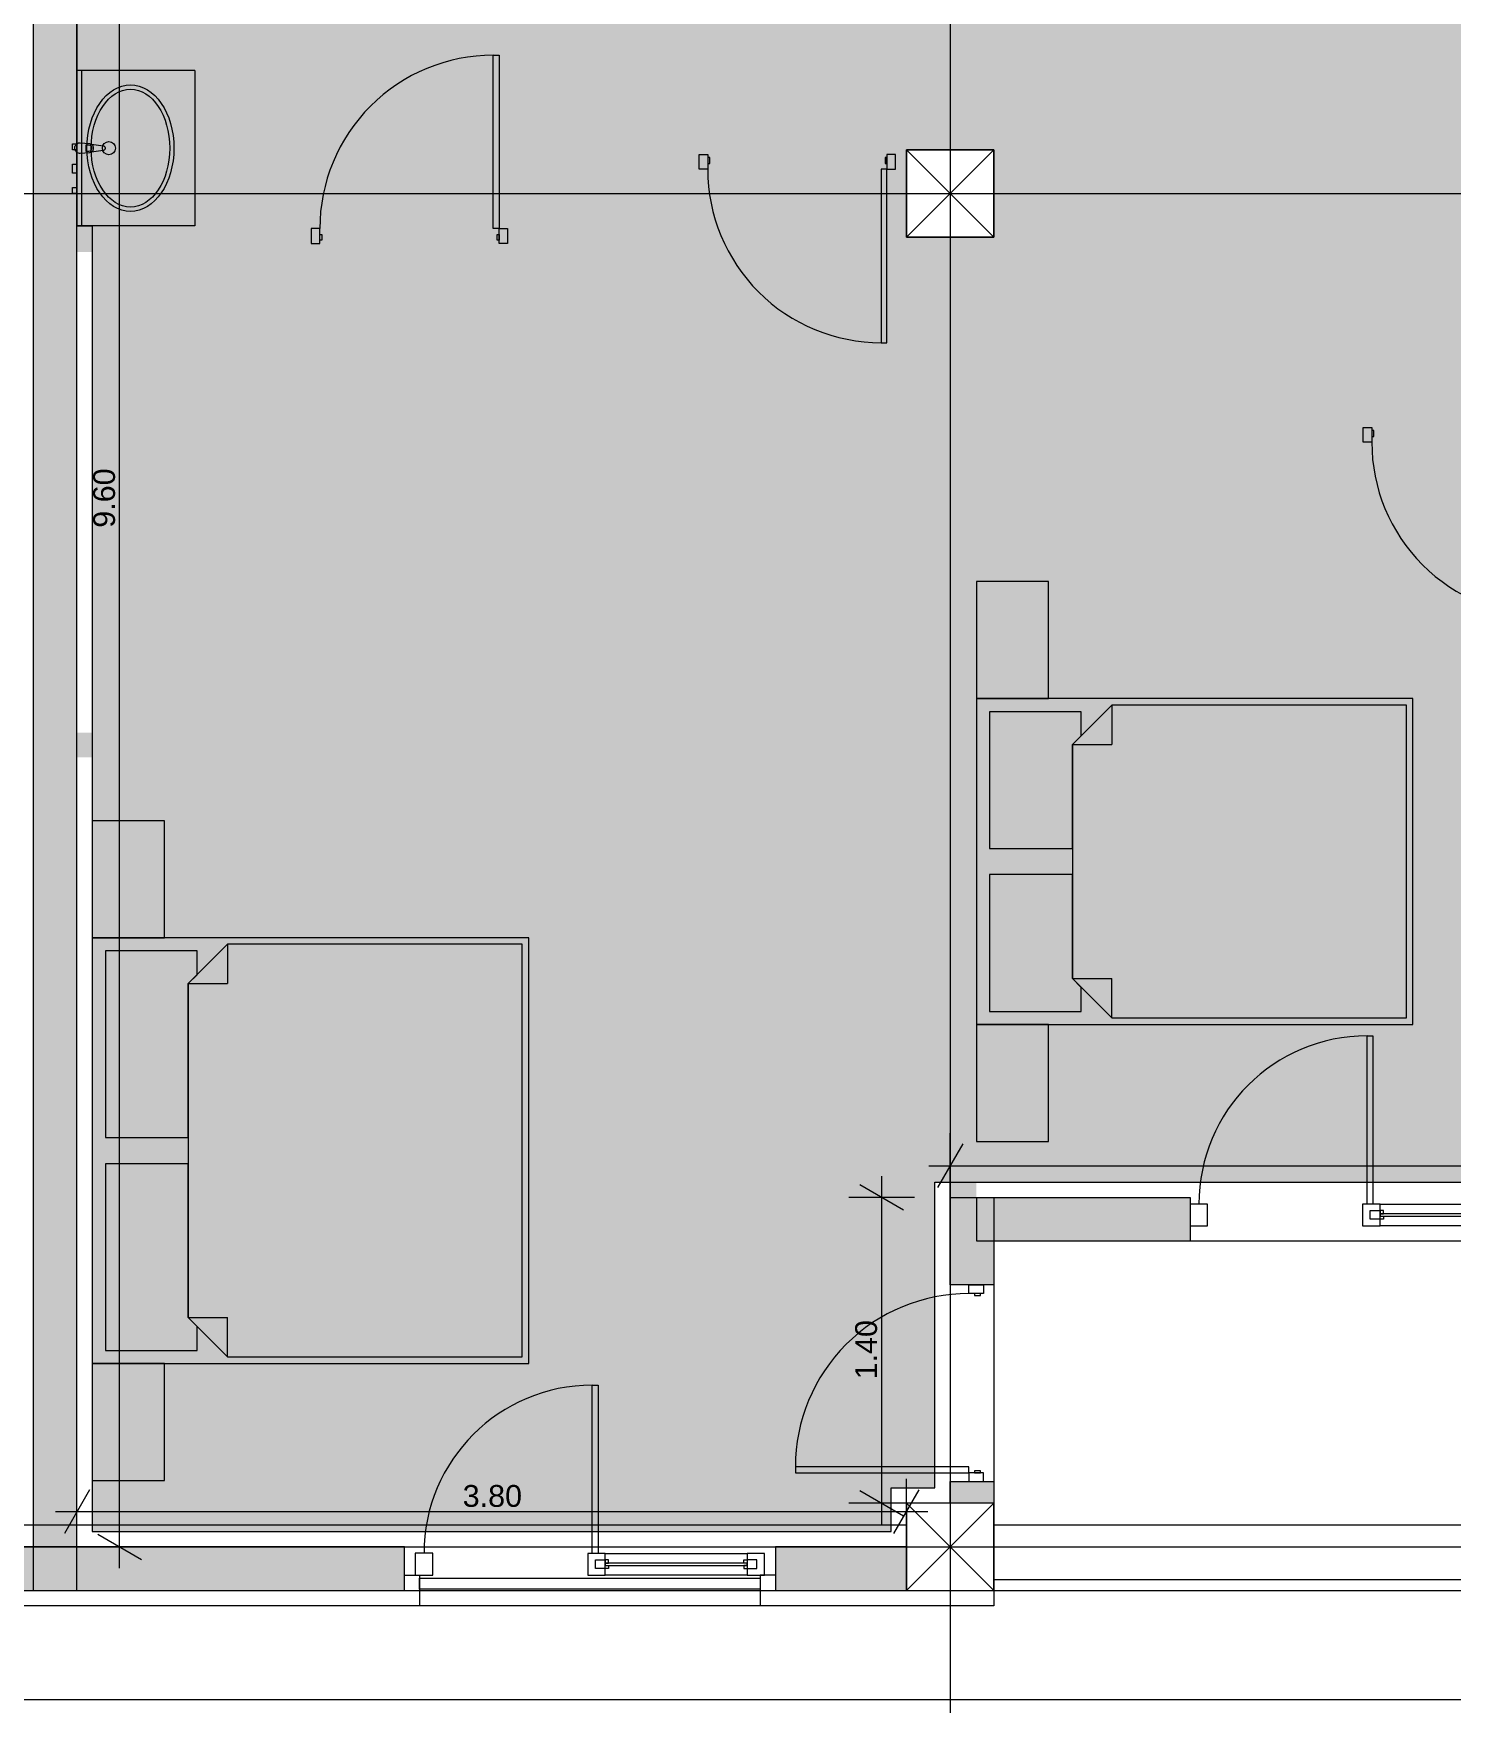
# Model space of a CAD drawing. Header units: millimetres. Extents: x 475616349 to 476941521, y 4620115302 to 4621446928.
# Drawn here: x 476528108 to 476534604, y 4620382345 to 4620389997 of the extents above; entities that cross this region are included whole.
import ezdxf

# ---------------------------------------------------------------- set-up
doc = ezdxf.new("R2010")
doc.units = ezdxf.units.MM
doc.header["$MEASUREMENT"] = 0
doc.set_wipeout_variables(frame=1)
doc.linetypes.add('Wipeout_Contour', pattern=[1000, 0, -1000])
for name, color, linetype, lineweight in [('2D Drafting - General_Pen_No__1_Pen_No__7', 7, 'Continuous', 0), ('2D Drafting - General_Pen_No__250_Pen_No__7_Pen_No__250', 7, 'Continuous', 0), ('2D Drafting - General_Pen_No__250_Pen_No__7_Pen_No__7', 7, 'Continuous', 0), ('2D Drafting - General_Pen_No__7_Pen_No__250', 7, 'Continuous', 0), ('2D Drafting - General_Pen_No__7_Pen_No__7_Pen_No__7', 7, 'Continuous', 0), ('Doors_Pen_No__7_Pen_No__7_Pen_No__7', 7, 'Continuous', 0), ('G-Anno-Nplt_Pen_No__151', 151, 'Continuous', 0), ('G-Anno-Nplt_Pen_No__4', 7, 'Continuous', 0), ('kar-panjara_Pen_No__7_Pen_No__7_Pen_No__7', 7, 'Continuous', 0), ('New_2D Drafting - General_Pen_No__250_Pen_No__7_Pen_No__7', 7, 'Continuous', 0), ('New_Doors_Pen_No__7_Pen_No__7_Pen_No__250', 7, 'Continuous', 0), ('New_Interior - Furniture _Pen_No__250', 7, 'Continuous', 0), ('New_New_0_Pen_No__41_Pen_No__7', 7, 'Continuous', 0), ('New_New_Interior - Furniture _Pen_No__41_Pen_No__7', 7, 'Continuous', 0), ('New_reg_nak_Pen_No__250', 7, 'Continuous', 0), ('New_reg_nak_Pen_No__7', 7, 'Continuous', 0), ('New_zoma_Pen_No__1', 1, 'Continuous', 0), ('zoma_Pen_No__4', 7, 'Continuous', 0), ('zoma_Pen_No__5_Pen_No__5', 5, 'Continuous', 0)]:
    doc.layers.add(name, color=color, linetype=linetype, lineweight=lineweight)
doc.layers.add('New_zoma', color=7, linetype='Continuous')
doc.layers.add('zoma', color=7, linetype='Continuous')
doc.styles.add('GENERATED_STYLE_1', font='arial.ttf')
doc.styles.add('GENERATED_STYLE_2', font='arial.ttf')
doc.dimstyles.new('GENERATED_STYLE__41', dxfattribs={"dimtxt": 100, "dimasz": 152, "dimexe": 0.18, "dimexo": 3, "dimgap": 0.09, "dimtad": 1, "dimtih": 1, "dimtoh": 1, "dimlfac": 0.001, "dimzin": 0, "dimdsep": 46, "dimtxsty": 'GENERATED_STYLE_2', "dimblk": 'ARROWHEAD_2', "dimblk1": 'ARROWHEAD_2', "dimblk2": 'ARROWHEAD_2', "dimcen": 0.09, "dimclrd": 7, "dimclre": 7, "dimclrt": 7, "dimadec": 0, "dimazin": 0, "dimtfac": 1, "dimtdec": 4, "dimtmove": 0, "dimatfit": 3, "dimfxl": 1, "dimtolj": 1, "dimtzin": 0, "dimarcsym": 0})
doc.dimstyles.new('GENERATED_STYLE__43', dxfattribs={"dimtxt": 100, "dimasz": 152, "dimexe": 0.18, "dimexo": 3, "dimgap": 0.09, "dimtad": 1, "dimlfac": 0.001, "dimzin": 0, "dimdsep": 46, "dimtxsty": 'GENERATED_STYLE_2', "dimblk": 'ARROWHEAD_2', "dimblk1": 'ARROWHEAD_2', "dimblk2": 'ARROWHEAD_2', "dimcen": 0.09, "dimclrd": 7, "dimclre": 7, "dimclrt": 7, "dimadec": 0, "dimazin": 0, "dimtfac": 1, "dimtdec": 4, "dimtmove": 0, "dimatfit": 3, "dimfxl": 1, "dimtolj": 1, "dimtzin": 0, "dimarcsym": 0})
doc.dimstyles.new('GENERATED_STYLE__53', dxfattribs={"dimtxt": 279.999995, "dimasz": 64.421331, "dimexe": 0.18, "dimexo": 3, "dimgap": 0.09, "dimtad": 1, "dimlfac": 0.001, "dimzin": 0, "dimdsep": 46, "dimtxsty": 'GENERATED_STYLE_1', "dimblk": 'ARROWHEAD_2', "dimblk1": 'ARROWHEAD_2', "dimblk2": 'ARROWHEAD_2', "dimcen": 0.09, "dimclrd": 1, "dimclre": 1, "dimclrt": 1, "dimadec": 0, "dimazin": 0, "dimtfac": 1, "dimtdec": 4, "dimtmove": 2, "dimatfit": 3, "dimfxl": 1, "dimtolj": 1, "dimtzin": 0, "dimarcsym": 0})

# ---------------------------------------------------------------- blocks, each defined once
blk = doc.blocks.new('*D1917', base_point=(476577134.1, 4620325125.7))
at = {"layer": 'zoma_Pen_No__4', "color": 7, "linetype": 'Continuous', "lineweight": 0, "transparency": 16777216}
for p, q in [((476528307.1, 4620383075.3), (476528307.1, 4620383375.3)), ((476532107.1, 4620383075.3), (476532107.1, 4620383375.3)), ((476528364.9, 4620383325.3), (476528249.4, 4620383125.3)), ((476532049.4, 4620383125.3), (476532164.9, 4620383325.3)), ((476528209.3, 4620383225.3), (476528307.1, 4620383225.3)), ((476528307.1, 4620383225.3), (476532107.1, 4620383225.3)), ((476532107.1, 4620383225.3), (476532204.9, 4620383225.3))]:
    blk.add_line(p, q, dxfattribs=at)
at = {"layer": 'zoma_Pen_No__4', "color": 7, "lineweight": 0, "transparency": 16777216, "insert": (476530074.1, 4620383245.3), "char_height": 100, "attachment_point": 7, "style": 'GENERATED_STYLE_2'}
blk.add_mtext('\\A1;{\\pql;\\fArial CYR|b0|i0|c204|p34;3.80}', dxfattribs=at)
blk = doc.blocks.new('ARROWHEAD_2')
at = {"color": 0, "linetype": 'Continuous', "lineweight": 0}
for p, q in [((-0.378, -0.655), (0.378, 0.655)), ((0, 0), (-1, 0))]:
    blk.add_line(p, q, dxfattribs=at)
blk = doc.blocks.new('*D1918', base_point=(476577134.1, 4620325125.7))
at = {"layer": 'zoma_Pen_No__4', "color": 7, "linetype": 'Continuous', "lineweight": 0, "transparency": 16777216}
for p, q in [((476531993.5, 4620384663.5), (476531993.5, 4620384761.3)), ((476532093.5, 4620384605.7), (476531893.5, 4620384721.2)), ((476532143.5, 4620384663.5), (476531843.5, 4620384663.5)), ((476531993.5, 4620383263.5), (476531993.5, 4620384663.5)), ((476531893.5, 4620383321.2), (476532093.5, 4620383205.7)), ((476532143.5, 4620383263.5), (476531843.5, 4620383263.5)), ((476531993.5, 4620383165.7), (476531993.5, 4620383263.5))]:
    blk.add_line(p, q, dxfattribs=at)
at = {"layer": 'zoma_Pen_No__4', "color": 7, "lineweight": 0, "transparency": 16777216, "insert": (476531973.5, 4620383830.4), "char_height": 100, "attachment_point": 7, "rotation": 90, "style": 'GENERATED_STYLE_2'}
blk.add_mtext('\\A1;{\\pql;\\fArial CYR|b0|i0|c204|p34;1.40}', dxfattribs=at)
blk = doc.blocks.new('*D1919', base_point=(476577134.1, 4620325125.7))
at = {"layer": 'zoma_Pen_No__4', "color": 7, "linetype": 'Continuous', "lineweight": 0, "transparency": 16777216}
for p, q in [((476532365.1, 4620384909.1), (476532249.6, 4620384709.1)), ((476532307.3, 4620384659.1), (476532307.3, 4620384959.1)), ((476539149.2, 4620384709.1), (476539264.7, 4620384909.1)), ((476539206.9, 4620384659.1), (476539206.9, 4620384959.1)), ((476532209.5, 4620384809.1), (476532307.3, 4620384809.1)), ((476532307.3, 4620384809.1), (476539206.9, 4620384809.1)), ((476539206.9, 4620384809.1), (476539304.7, 4620384809.1))]:
    blk.add_line(p, q, dxfattribs=at)
at = {"layer": 'zoma_Pen_No__4', "color": 7, "lineweight": 0, "transparency": 16777216, "insert": (476535624.1, 4620384829.1), "char_height": 100, "attachment_point": 7, "style": 'GENERATED_STYLE_2'}
blk.add_mtext('\\A1;{\\pql;\\fArial CYR|b0|i0|c204|p34;6.90}', dxfattribs=at)
blk = doc.blocks.new('*D1924', base_point=(476577134.1, 4620325125.7))
at = {"layer": 'zoma_Pen_No__4', "color": 7, "linetype": 'Continuous', "lineweight": 0, "transparency": 16777216}
for p, q in [((476528602.6, 4620392609), (476528402.6, 4620392724.5)), ((476528502.6, 4620392666.7), (476528502.6, 4620392764.5)), ((476528652.6, 4620392666.7), (476528352.6, 4620392666.7)), ((476528502.6, 4620383063.5), (476528502.6, 4620392666.7)), ((476528402.6, 4620383121.2), (476528602.6, 4620383005.7)), ((476528652.6, 4620383063.5), (476528352.6, 4620383063.5)), ((476528502.6, 4620382965.7), (476528502.6, 4620383063.5))]:
    blk.add_line(p, q, dxfattribs=at)
at = {"layer": 'zoma_Pen_No__4', "color": 7, "lineweight": 0, "transparency": 16777216, "insert": (476528482.6, 4620387732.1), "char_height": 100, "attachment_point": 7, "rotation": 90, "style": 'GENERATED_STYLE_2'}
blk.add_mtext('\\A1;{\\pql;\\fArial CYR|b0|i0|c204|p34;9.60}', dxfattribs=at)
blk = doc.blocks.new('*D2346', base_point=(476577134.1, 4620325125.7))
at = {"layer": 'New_zoma_Pen_No__1', "color": 1, "linetype": 'Continuous', "lineweight": 0, "transparency": 16777216}
for p, q in [((476539470.7, 4620382863.5), (476539343.6, 4620382863.5)), ((476539449.5, 4620382839), (476539364.7, 4620382887.9)), ((476539407.1, 4620382863.5), (476539407.1, 4620382904.9)), ((476539407.1, 4620376864.2), (476539407.1, 4620382863.5)), ((476539364.7, 4620376888.6), (476539449.5, 4620376839.7)), ((476539470.7, 4620376864.2), (476539343.6, 4620376864.2)), ((476539407.1, 4620376822.7), (476539407.1, 4620376864.2))]:
    blk.add_line(p, q, dxfattribs=at)
at = {"color": 254, "linetype": 'Wipeout_Contour', "lineweight": 0, "ltscale": 18579562247.17355, "transparency": 16777216}
blk.add_wipeout([(476539401.1, 4620380374.7), (476539401.1, 4620381219.7), (476539021.1, 4620381219.7), (476539021.1, 4620380374.7)], dxfattribs=at).dxf.layer = 'New_zoma'
at = {"layer": 'New_zoma_Pen_No__1', "color": 1, "lineweight": 0, "transparency": 16777216, "insert": (476539351.1, 4620380424.7), "char_height": 280, "attachment_point": 7, "rotation": 90, "style": 'GENERATED_STYLE_1'}
blk.add_mtext('\\A1;{\\pql;\\fArial|b0|i0|c0|p34;6.00}', dxfattribs=at)

msp = doc.modelspace()

# ---------------------------------------------------------------- hatches: boundary and pattern name
at = {"layer": '2D Drafting - General_Pen_No__250_Pen_No__7_Pen_No__7', "linetype": 'Continuous', "lineweight": 0}
for points in [[(476528307.131, 4620382863.477), (476528307.131, 4620392666.734), (476528107.131, 4620392666.734), (476528107.131, 4620382863.477)], [(476532057.131, 4620389343.476), (476532057.131, 4620389463.476), (476532107.131, 4620389463.476), (476532107.131, 4620389343.476)], [(476532507.323, 4620384663.472), (476532507.323, 4620384263.457), (476532307.323, 4620384263.457), (476532307.323, 4620384663.472)], [(476533406.698, 4620384463.472), (476532429.898, 4620384463.472), (476532429.898, 4620384663.472), (476533406.698, 4620384663.472)], [(476532507.323, 4620383363.475), (476532507.323, 4620383263.476), (476532307.323, 4620383263.476), (476532307.323, 4620383363.475)], [(476525607.131, 4620382863.476), (476529806.951, 4620382863.477), (476529806.951, 4620383063.477), (476525607.131, 4620383063.476)], [(476532107.131, 4620383063.477), (476531506.952, 4620383063.477), (476531506.952, 4620382863.477), (476532107.131, 4620382863.477)]]:
    msp.add_hatch(color=7, dxfattribs=at).paths.add_polyline_path(points)
at = {"layer": 'G-Anno-Nplt_Pen_No__151', "linetype": 'Continuous', "lineweight": 0, "true_color": 0x1f2f3f}
h = msp.add_hatch(color=169, dxfattribs=at)
h.paths.add_polyline_path([(476528307.131, 4620392663.476), (476528307.131, 4620389115.315), (476528377.131, 4620389115.315), (476528377.131, 4620383133.477), (476532037.131, 4620383133.477), (476532037.131, 4620383333.476), (476532237.131, 4620383333.476), (476532237.131, 4620384733.472), (476539137.131, 4620384733.472), (476539137.131, 4620387635.125), (476539207.131, 4620387635.125), (476539207.131, 4620389063.476), (476538586.943, 4620389063.476), (476538586.943, 4620389463.476), (476538586.943, 4620389533.476), (476539137.131, 4620389533.476), (476539137.131, 4620391557.784), (476539137.13, 4620392493.476), (476538937.131, 4620392493.476), (476538937.131, 4620392793.476), (476538737.131, 4620392793.476), (476538737.131, 4620393473.664), (476539137.13, 4620393473.664), (476539137.13, 4620399393.476), (476538937.131, 4620399393.476), (476538937.131, 4620399593.476), (476532577.131, 4620399593.476), (476532577.131, 4620392493.476), (476532397.131, 4620392493.476), (476532397.131, 4620392563.476), (476532206.863, 4620392563.476), (476532206.863, 4620392493.476), (476532206.863, 4620392266.734), (476531516.943, 4620392266.734), (476531516.943, 4620392663.476)])
h.paths.add_polyline_path([(476532507.131, 4620389063.476), (476532107.131, 4620389063.476), (476532107.131, 4620389463.476), (476532507.131, 4620389463.476)], flags=0)
at = {"layer": 'New_2D Drafting - General_Pen_No__250_Pen_No__7_Pen_No__7', "linetype": 'Continuous', "lineweight": 0}
for points in [[(476530340.465, 4620389115.315), (476530279.993, 4620389115.315), (476530279.993, 4620388995.315), (476530289.47, 4620388995.315), (476530461.021, 4620388995.315), (476530461.021, 4620390996.734), (476530340.465, 4620390996.734)], [(476530461.021, 4620389463.476), (476530461.021, 4620389343.476), (476531157.131, 4620389343.476), (476531157.131, 4620389463.476)], [(476534077.335, 4620388223.075), (476534199.115, 4620388223.075), (476534199.115, 4620388103.075), (476534077.335, 4620388103.075), (476533957.335, 4620388103.075), (476533957.335, 4620389343.476), (476532507.131, 4620389343.476), (476532507.131, 4620389463.476), (476534077.335, 4620389463.476), (476534077.335, 4620389343.476)], [(476528307.131, 4620389115.315), (476528307.131, 4620388995.315), (476529379.993, 4620388995.315), (476529379.993, 4620389115.315)], [(476532307.323, 4620389063.476), (476532427.323, 4620389063.476), (476532427.323, 4620384663.472), (476532307.323, 4620384663.472)], [(476531013.739, 4620386680.639), (476528307.131, 4620386680.639), (476528307.131, 4620386793.466), (476531013.739, 4620386793.466)]]:
    msp.add_hatch(color=7, dxfattribs=at).paths.add_polyline_path(points)

# ---------------------------------------------------------------- linework, layer by layer
at = {"layer": '2D Drafting - General_Pen_No__1_Pen_No__7', "color": 7, "linetype": 'Continuous', "lineweight": 0}
for p, q in [((476532507.131, 4620389063.476), (476532107.131, 4620389463.476)), ((476532107.131, 4620389063.476), (476532507.131, 4620389463.476)), ((476532507.131, 4620382863.476), (476532107.131, 4620383263.476)), ((476532107.131, 4620382863.476), (476532507.131, 4620383263.476))]:
    msp.add_line(p, q, dxfattribs=at)
at = {"layer": '2D Drafting - General_Pen_No__1_Pen_No__7', "color": 7, "linetype": 'Continuous', "lineweight": 0, "flags": 128}
for points in [[(476532107.131, 4620389063.476), (476532507.131, 4620389063.476), (476532507.131, 4620389463.476), (476532107.131, 4620389463.476)], [(476532107.131, 4620382863.476), (476532507.131, 4620382863.476), (476532507.131, 4620383263.476), (476532107.131, 4620383263.476)], [(476525607.131, 4620382863.476), (476532107.131, 4620382863.476), (476532107.131, 4620383163.476), (476525607.131, 4620383163.476)], [(476532507.131, 4620382863.476), (476539007.131, 4620382863.476), (476539007.131, 4620383163.476), (476532507.131, 4620383163.476)]]:
    msp.add_lwpolyline(points, close=True, dxfattribs=at)
at = {"layer": '2D Drafting - General_Pen_No__250_Pen_No__7_Pen_No__250', "color": 7, "linetype": 'Continuous', "lineweight": 0, "flags": 128}
for points in [[(476528307.131, 4620382863.477), (476528307.131, 4620392666.734), (476528107.131, 4620392666.734), (476528107.131, 4620382863.477)], [(476532507.323, 4620384663.472), (476532507.323, 4620384263.457), (476532307.323, 4620384263.457), (476532307.323, 4620384663.472)], [(476532507.323, 4620383363.475), (476532507.323, 4620383263.476), (476532307.323, 4620383263.476), (476532307.323, 4620383363.475)], [(476525607.131, 4620382863.476), (476529806.951, 4620382863.477), (476529806.951, 4620383063.477), (476525607.131, 4620383063.476)], [(476532107.131, 4620383063.477), (476531506.952, 4620383063.477), (476531506.952, 4620382863.477), (476532107.131, 4620382863.477)]]:
    msp.add_lwpolyline(points, close=True, dxfattribs=at)
at = {"layer": '2D Drafting - General_Pen_No__250_Pen_No__7_Pen_No__7', "color": 7, "linetype": 'Continuous', "lineweight": 0, "flags": 128}
msp.add_lwpolyline([(476533406.698, 4620384463.472), (476532429.898, 4620384463.472), (476532429.898, 4620384663.472), (476533406.698, 4620384663.472)], close=True, dxfattribs=at)
at = {"layer": '2D Drafting - General_Pen_No__7_Pen_No__250', "color": 7, "linetype": 'Continuous', "lineweight": 0, "flags": 128}
for points in [[(476529806.951, 4620382933.758), (476529876.966, 4620382933.757), (476529876.965, 4620382793.681)], [(476531506.952, 4620382933.808), (476531436.937, 4620382933.81), (476531436.943, 4620382793.681)]]:
    msp.add_lwpolyline(points, dxfattribs=at)
at = {"layer": '2D Drafting - General_Pen_No__7_Pen_No__7_Pen_No__7', "color": 7, "linetype": 'Continuous', "lineweight": 0, "flags": 128}
for points in [[(476534926.701, 4620384533.985), (476534276.701, 4620384534.013), (476534276.706, 4620384633.952), (476534926.706, 4620384633.924)], [(476531376.966, 4620382933.708), (476530726.966, 4620382933.737), (476530726.971, 4620383033.676), (476531376.971, 4620383033.648)]]:
    msp.add_lwpolyline(points, close=True, dxfattribs=at)
at = {"layer": '2D Drafting - General_Pen_No__7_Pen_No__7_Pen_No__7', "color": 7, "linetype": 'Continuous', "lineweight": 0}
for centre, radius, start, end in [((476530213.815, 4620389102.352), 794.311, 89.9985136, 180.0001951), ((476531990.953, 4620389374.126), 794.311, 179.9998049, 270.0014864), ((476535032.939, 4620388123.61), 794.311, 179.9998049, 270.0014864), ((476534217.017, 4620384633.965), 770.311, 89.9974687, 179.994289), ((476532392.458, 4620383429.651), 794.311, 89.9998034, 180.0014849), ((476530667.282, 4620383033.689), 770.311, 89.9974687, 179.994289)]:
    msp.add_arc(centre, radius, start, end, dxfattribs=at)
at = {"layer": 'Doors_Pen_No__7_Pen_No__7_Pen_No__7', "color": 7, "linetype": 'Continuous', "lineweight": 0, "flags": 128}
for points in [[(476530240.482, 4620389102.352), (476530213.815, 4620389102.352), (476530213.836, 4620389896.663), (476530240.503, 4620389896.663)], [(476531157.129, 4620389441.861), (476531196.64, 4620389441.863), (476531196.642, 4620389374.129), (476531157.131, 4620389374.128)], [(476531205.529, 4620389427.463), (476531196.64, 4620389427.463), (476531196.641, 4620389400.796), (476531205.53, 4620389400.796)], [(476532017.618, 4620389427.461), (476532008.729, 4620389427.46), (476532008.73, 4620389400.794), (476532017.619, 4620389400.794)], [(476532057.129, 4620389441.862), (476532017.618, 4620389441.861), (476532017.62, 4620389374.127), (476532057.131, 4620389374.128)], [(476532017.62, 4620389374.127), (476531990.953, 4620389374.126), (476531990.974, 4620388579.815), (476532017.64, 4620388579.816)], [(476529379.991, 4620389034.617), (476529419.502, 4620389034.616), (476529419.504, 4620389102.35), (476529379.993, 4620389102.351)], [(476529428.392, 4620389049.016), (476529419.503, 4620389049.016), (476529419.503, 4620389075.683), (476529428.392, 4620389075.683)], [(476530240.481, 4620389049.018), (476530231.592, 4620389049.018), (476530231.592, 4620389075.685), (476530240.481, 4620389075.685)], [(476530279.991, 4620389034.617), (476530240.48, 4620389034.618), (476530240.482, 4620389102.352), (476530279.993, 4620389102.351)], [(476534199.115, 4620388191.345), (476534238.626, 4620388191.346), (476534238.628, 4620388123.613), (476534199.117, 4620388123.612)], [(476534247.516, 4620388176.946), (476534238.627, 4620388176.946), (476534238.627, 4620388150.279), (476534247.516, 4620388150.28)], [(476534243.683, 4620384633.964), (476534217.017, 4620384633.965), (476534217.051, 4620385404.277), (476534243.717, 4620385404.275)], [(476532460.193, 4620384263.475), (476532460.194, 4620384223.964), (476532392.461, 4620384223.962), (476532392.459, 4620384263.473)], [(476532445.794, 4620384215.075), (476532445.794, 4620384223.964), (476532419.127, 4620384223.963), (476532419.127, 4620384215.074)], [(476530693.949, 4620383033.688), (476530667.282, 4620383033.689), (476530667.316, 4620383804), (476530693.983, 4620383803.999)], [(476532392.458, 4620383402.984), (476532392.458, 4620383429.651), (476531598.147, 4620383429.63), (476531598.147, 4620383402.964)], [(476532460.193, 4620383363.475), (476532460.192, 4620383402.986), (476532392.458, 4620383402.984), (476532392.46, 4620383363.473)], [(476532445.792, 4620383402.986), (476532445.792, 4620383411.875), (476532419.125, 4620383411.874), (476532419.125, 4620383402.985)]]:
    msp.add_lwpolyline(points, close=True, dxfattribs=at)
at = {"layer": 'G-Anno-Nplt_Pen_No__4', "color": 7, "linetype": 'Continuous', "lineweight": 0, "flags": 128}
msp.add_lwpolyline([(476532577.131, 4620399593.476), (476532577.131, 4620392493.476), (476532397.131, 4620392493.476), (476532397.131, 4620392563.476), (476532206.863, 4620392563.476), (476532206.863, 4620392493.476), (476532206.863, 4620392266.734), (476531516.943, 4620392266.734), (476531516.943, 4620392663.476), (476528307.131, 4620392663.476), (476528307.131, 4620389115.315), (476528377.131, 4620389115.315), (476528377.131, 4620383133.477), (476532037.131, 4620383133.477), (476532037.131, 4620383333.476), (476532237.131, 4620383333.476), (476532237.131, 4620384733.472), (476539137.131, 4620384733.472)], dxfattribs=at)
msp.add_lwpolyline([(476532507.131, 4620389063.476), (476532107.131, 4620389063.476), (476532107.131, 4620389463.476), (476532507.131, 4620389463.476)], close=True, dxfattribs=at)
at = {"layer": 'kar-panjara_Pen_No__7_Pen_No__7_Pen_No__7', "color": 7, "linetype": 'Continuous', "lineweight": 0, "flags": 128}
for points in [[(476533406.701, 4620384534.034), (476533486.701, 4620384534.03), (476533486.706, 4620384634.03), (476533406.706, 4620384634.034)], [(476534196.701, 4620384533.956), (476534276.701, 4620384533.952), (476534276.706, 4620384633.952), (476534196.706, 4620384633.956)], [(476534231.704, 4620384603.954), (476534276.704, 4620384603.952), (476534276.704, 4620384588.952), (476534276.703, 4620384578.952), (476534291.703, 4620384578.952), (476534291.703, 4620384563.952), (476534231.703, 4620384563.954)], [(476534291.704, 4620384603.952), (476534276.704, 4620384603.952), (476534276.704, 4620384588.952), (476534291.704, 4620384588.952)], [(476534926.704, 4620384588.924), (476534276.704, 4620384588.952), (476534276.703, 4620384578.952), (476534926.703, 4620384578.924)], [(476529856.966, 4620382933.757), (476529936.966, 4620382933.754), (476529936.971, 4620383033.754), (476529856.971, 4620383033.757)], [(476530646.966, 4620382933.68), (476530726.966, 4620382933.676), (476530726.971, 4620383033.676), (476530646.971, 4620383033.68)], [(476530681.969, 4620383003.678), (476530726.969, 4620383003.676), (476530726.969, 4620382988.676), (476530726.968, 4620382978.676), (476530741.968, 4620382978.676), (476530741.968, 4620382963.676), (476530681.968, 4620382963.678)], [(476530741.969, 4620383003.676), (476530726.969, 4620383003.676), (476530726.969, 4620382988.676), (476530741.969, 4620382988.676)], [(476531421.969, 4620383003.646), (476531376.969, 4620383003.648), (476531376.969, 4620382988.648), (476531376.968, 4620382978.648), (476531361.968, 4620382978.648), (476531361.968, 4620382963.648), (476531421.968, 4620382963.646)], [(476531361.969, 4620383003.648), (476531376.969, 4620383003.648), (476531376.969, 4620382988.648), (476531361.969, 4620382988.648)], [(476531376.966, 4620382933.708), (476531456.966, 4620382933.705), (476531456.971, 4620383033.705), (476531376.971, 4620383033.708)], [(476531376.969, 4620382988.648), (476530726.969, 4620382988.676), (476530726.968, 4620382978.676), (476531376.968, 4620382978.648)]]:
    msp.add_lwpolyline(points, close=True, dxfattribs=at)
at = {"layer": 'New_Doors_Pen_No__7_Pen_No__7_Pen_No__250', "color": 7, "linetype": 'Continuous', "lineweight": 0, "flags": 128}
msp.add_lwpolyline([(476538307.13, 4620382912.601), (476532507.131, 4620382912.601)], dxfattribs=at)
at = {"layer": 'New_Interior - Furniture _Pen_No__250', "color": 7, "linetype": 'Continuous', "lineweight": 0, "flags": 128}
msp.add_lwpolyline([(476532507.131, 4620384463.472), (476532507.131, 4620382863.476), (476539007.131, 4620382863.476), (476539007.131, 4620383263.476), (476539206.939, 4620383263.476), (476539206.939, 4620384463.472)], close=True, dxfattribs=at)
at = {"layer": 'New_New_0_Pen_No__41_Pen_No__7', "color": 7, "linetype": 'Continuous', "lineweight": 0}
for p, q in [((476532757.905, 4620387485.388), (476532427.323, 4620387485.388)), ((476532427.323, 4620387485.388), (476532427.323, 4620386949.401)), ((476532757.905, 4620386949.401), (476532757.905, 4620387485.388)), ((476532427.323, 4620386949.401), (476532757.905, 4620386949.401)), ((476534427.323, 4620386949.401), (476532427.323, 4620386949.401)), ((476532427.323, 4620386949.401), (476532427.323, 4620385456.605)), ((476533047.323, 4620386919.401), (476532867.323, 4620386739.401)), ((476534397.323, 4620386919.401), (476533047.323, 4620386919.401)), ((476533047.323, 4620386919.401), (476533047.323, 4620386739.401)), ((476534397.323, 4620386203.003), (476534397.323, 4620386919.401)), ((476534427.323, 4620385456.605), (476534427.323, 4620386949.401)), ((476532867.323, 4620386739.401), (476532867.323, 4620386203.003)), ((476532867.323, 4620386739.401), (476533047.323, 4620386739.401)), ((476528707.713, 4620386389.768), (476528377.131, 4620386389.768)), ((476528377.131, 4620386389.768), (476528377.131, 4620385853.78)), ((476528707.713, 4620385853.78), (476528707.713, 4620386389.768)), ((476532867.323, 4620386203.003), (476532867.323, 4620385666.605)), ((476534397.323, 4620385486.605), (476534397.323, 4620386203.003)), ((476528377.131, 4620385853.78), (476528707.713, 4620385853.78)), ((476530377.131, 4620385853.78), (476528377.131, 4620385853.78)), ((476528377.131, 4620385853.78), (476528377.131, 4620383903.554)), ((476528997.131, 4620385823.78), (476528817.131, 4620385643.78)), ((476530347.131, 4620385823.78), (476528997.131, 4620385823.78)), ((476528997.131, 4620385823.78), (476528997.131, 4620385643.78)), ((476530347.131, 4620384878.667), (476530347.131, 4620385823.78)), ((476530377.131, 4620383903.554), (476530377.131, 4620385853.78)), ((476528817.131, 4620385643.78), (476528817.131, 4620384878.667)), ((476528817.131, 4620385643.78), (476528997.131, 4620385643.78)), ((476532867.323, 4620385666.605), (476533047.323, 4620385486.605)), ((476532867.323, 4620385666.605), (476533047.323, 4620385666.605)), ((476533047.323, 4620385486.605), (476533047.323, 4620385666.605)), ((476532757.905, 4620385456.605), (476532427.323, 4620385456.605)), ((476532427.323, 4620385456.605), (476532427.323, 4620384920.618)), ((476532427.323, 4620385456.605), (476534427.323, 4620385456.605)), ((476532757.905, 4620384920.618), (476532757.905, 4620385456.605)), ((476533047.323, 4620385486.605), (476534397.323, 4620385486.605)), ((476532427.323, 4620384920.618), (476532757.905, 4620384920.618)), ((476528817.131, 4620384878.667), (476528817.131, 4620384113.554)), ((476530347.131, 4620383933.554), (476530347.131, 4620384878.667)), ((476528817.131, 4620384113.554), (476528997.131, 4620383933.554)), ((476528817.131, 4620384113.554), (476528997.131, 4620384113.554)), ((476528997.131, 4620383933.554), (476528997.131, 4620384113.554)), ((476528997.131, 4620383933.554), (476530347.131, 4620383933.554)), ((476528707.713, 4620383903.554), (476528377.131, 4620383903.554)), ((476528377.131, 4620383903.554), (476528377.131, 4620383367.566)), ((476528377.131, 4620383903.554), (476530377.131, 4620383903.554)), ((476528707.713, 4620383367.566), (476528707.713, 4620383903.554)), ((476528377.131, 4620383367.566), (476528707.713, 4620383367.566))]:
    msp.add_line(p, q, dxfattribs=at)
at = {"layer": 'New_New_0_Pen_No__41_Pen_No__7', "color": 7, "linetype": 'Continuous', "lineweight": 0, "flags": 128}
for points in [[(476532867.323, 4620386739.401), (476532907.323, 4620386779.401), (476532907.323, 4620386889.401), (476532487.323, 4620386889.401), (476532487.323, 4620386263.003), (476532867.323, 4620386263.003)], [(476532867.323, 4620386143.003), (476532487.323, 4620386143.003), (476532487.323, 4620385516.605), (476532907.323, 4620385516.605), (476532907.323, 4620385626.605), (476532867.323, 4620385666.605)], [(476528817.131, 4620385643.78), (476528857.131, 4620385683.78), (476528857.131, 4620385793.78), (476528437.131, 4620385793.78), (476528437.131, 4620384938.667), (476528817.131, 4620384938.667)], [(476528817.131, 4620384818.667), (476528437.131, 4620384818.667), (476528437.131, 4620383963.554), (476528857.131, 4620383963.554), (476528857.131, 4620384073.554), (476528817.131, 4620384113.554)]]:
    msp.add_lwpolyline(points, close=True, dxfattribs=at)
at = {"layer": 'New_New_Interior - Furniture _Pen_No__41_Pen_No__7', "color": 7, "linetype": 'Continuous', "lineweight": 0}
for p, q in [((476528307.131, 4620389826.774), (476528307.131, 4620389115.315)), ((476528847.131, 4620389826.774), (476528307.131, 4620389826.774)), ((476528327.131, 4620389826.774), (476528327.131, 4620389115.315)), ((476528847.131, 4620389826.774), (476528847.131, 4620389115.315)), ((476528361.912, 4620389484.645), (476528347.041, 4620389484.645)), ((476528347.041, 4620389484.645), (476528347.041, 4620389457.445)), ((476528347.041, 4620389457.445), (476528361.912, 4620389457.445)), ((476528847.131, 4620389115.315), (476528307.131, 4620389115.315))]:
    msp.add_line(p, q, dxfattribs=at)
at = {"layer": 'New_New_Interior - Furniture _Pen_No__41_Pen_No__7', "color": 7, "linetype": 'Continuous', "lineweight": 0, "flags": 128}
for points in [[(476528322.131, 4620389496.045), (476528364.083, 4620389492.045), (476528367.417, 4620389491.471), (476528370.615, 4620389490.371), (476528373.597, 4620389488.775), (476528426.531, 4620389482.145), (476528428.39, 4620389481.749), (476528430.156, 4620389481.044), (476528431.776, 4620389480.051), (476528433.205, 4620389478.797), (476528434.402, 4620389477.32), (476528435.33, 4620389475.661), (476528435.965, 4620389473.869), (476528436.287, 4620389471.995), (476528436.287, 4620389470.094), (476528435.965, 4620389468.221), (476528435.33, 4620389466.429), (476528434.402, 4620389464.77), (476528433.205, 4620389463.292), (476528431.776, 4620389462.039), (476528430.156, 4620389461.045), (476528428.39, 4620389460.34), (476528426.531, 4620389459.945), (476528373.597, 4620389453.315), (476528370.615, 4620389451.718), (476528367.417, 4620389450.619), (476528364.083, 4620389450.045), (476528322.131, 4620389446.045), (476528318.016, 4620389446.386), (476528314.013, 4620389447.399), (476528310.232, 4620389449.058), (476528306.775, 4620389451.316), (476528303.738, 4620389454.113), (476528301.202, 4620389457.371), (476528299.236, 4620389461.002), (476528297.896, 4620389464.908), (476528297.216, 4620389468.98), (476528297.216, 4620389473.109), (476528297.896, 4620389477.182), (476528299.236, 4620389481.087), (476528301.202, 4620389484.718), (476528303.738, 4620389487.977), (476528306.775, 4620389490.773), (476528310.232, 4620389493.032), (476528314.013, 4620389494.69), (476528318.016, 4620389495.704)], [(476528307.131, 4620389490.274), (476528307.131, 4620389463.274), (476528287.131, 4620389463.274), (476528287.131, 4620389490.274)], [(476528307.131, 4620389397.774), (476528307.131, 4620389355.774), (476528287.131, 4620389355.774), (476528287.131, 4620389397.774)], [(476528307.131, 4620389290.274), (476528307.131, 4620389263.274), (476528287.131, 4620389263.274), (476528287.131, 4620389290.274)]]:
    msp.add_lwpolyline(points, close=True, dxfattribs=at)
at = {"layer": 'New_New_Interior - Furniture _Pen_No__41_Pen_No__7', "color": 7, "linetype": 'Continuous', "lineweight": 0}
msp.add_circle((476528453.31, 4620389471.045), 30, dxfattribs=at)
for centre, radius, start, end in [((476528361.912, 4620389471.045), 13.6, 270, 90), ((476528362.184, 4620389471.045), 21.086, 302.7710257, 57.2289743)]:
    msp.add_arc(centre, radius, start, end, dxfattribs=at)
for major_axis, ratio in [((0, 290), 0.68666667), ((0, 270), 0.66666667)]:
    msp.add_ellipse((476528552.131, 4620389471.045), major_axis=major_axis, ratio=ratio, dxfattribs=at)
at = {"layer": 'New_reg_nak_Pen_No__250', "color": 7, "linetype": 'Continuous', "lineweight": 0, "flags": 128}
msp.add_lwpolyline([(476531436.938, 4620382919.746), (476531436.938, 4620382869.799), (476529876.966, 4620382869.799), (476529876.966, 4620382919.746)], close=True, dxfattribs=at)
at = {"layer": 'New_reg_nak_Pen_No__7', "color": 7, "linetype": 'Continuous', "lineweight": 0, "flags": 128}
msp.add_lwpolyline([(476532507.131, 4620382863.476), (476532507.131, 4620382793.476), (476525207.131, 4620382793.476), (476525207.131, 4620382863.476)], dxfattribs=at)
at = {"layer": 'zoma_Pen_No__5_Pen_No__5', "color": 5, "linetype": 'Continuous', "lineweight": 0}
for p, q in [((476532307.131, 4620403989.287), (476532307.131, 4620380413.92)), ((476493726.58, 4620389263.476), (476543612.961, 4620389263.476)), ((476493726.58, 4620389263.476), (476543612.961, 4620389263.476)), ((476525407.131, 4620383063.476), (476543612.961, 4620383063.476)), ((476493726.58, 4620382363.476), (476543612.961, 4620382363.476)), ((476493726.58, 4620382363.476), (476543612.961, 4620382363.476))]:
    msp.add_line(p, q, dxfattribs=at)

# ---------------------------------------------------------------- dimensions: what is measured, and where the dimension line sits
at = {"layer": 'zoma', "color": 7, "linetype": 'Continuous', "lineweight": 0}
for base, p1, p2, picture, middle in [((476528502.606, 4620392666.734), (476528307.131, 4620383063.476), (476528307.131, 4620392666.734), '*D1924', (476528432.606, 4620387861.959)), ((476531993.535, 4620384663.472), (476532307.323, 4620383263.476), (476532307.323, 4620384663.472), '*D1918', (476531923.535, 4620383960.328))]:
    dim = msp.add_linear_dim(base=base, p1=p1, p2=p2, angle=90, dimstyle='GENERATED_STYLE__43', dxfattribs=at)
    dim.commit()
    dim.dimension.update_dxf_attribs({"geometry": picture, "text_midpoint": middle, "dimtype": 160, "text_rotation": 90})
for base, p1, p2, picture, middle in [((476539206.939, 4620384809.137), (476532307.323, 4620384663.472), (476539206.939, 4620384663.472), '*D1919', (476535753.984, 4620384879.137)), ((476532107.131, 4620383225.272), (476528307.131, 4620383063.476), (476532107.131, 4620383063.477), '*D1917', (476530203.984, 4620383295.272))]:
    dim = msp.add_linear_dim(base=base, p1=p1, p2=p2, dimstyle='GENERATED_STYLE__41', dxfattribs=at)
    dim.commit()
    dim.dimension.update_dxf_attribs({"geometry": picture, "text_midpoint": middle, "dimtype": 160})

# ---------------------------------------------------------------- next in the draw order: dimensions: what is measured, and where the dimension line sits
at = {"layer": 'New_zoma', "color": 1, "linetype": 'Continuous', "lineweight": 0}
dim = msp.add_linear_dim(base=(476539407.131, 4620382863.476), p1=(476522005.875, 4620376864.178), p2=(476522006.939, 4620382863.476), angle=90, dimstyle='GENERATED_STYLE__53', dxfattribs=at)
dim.commit()
dim.dimension.update_dxf_attribs({"geometry": '*D2346', "text_midpoint": (476539211.131, 4620380788.407), "dimtype": 160, "text_rotation": 90})

doc.saveas('drawing.dxf')
